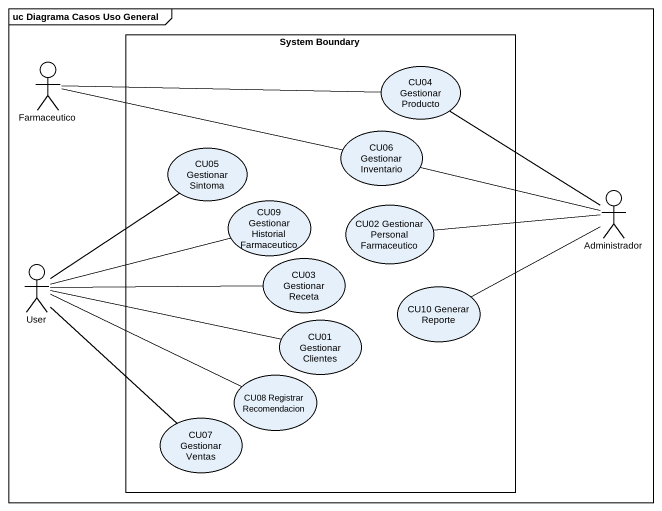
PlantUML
@startuml
mainframe uc Diagrama Casos Uso General
rectangle "System Boundary" as System_Boundary {
  usecase "CU04 Gestionar Producto" as CU04_Gestionar_Producto
  usecase "CU05 Gestionar Sintoma" as CU05_Gestionar_Sintoma
  usecase "CU06 Gestionar Inventario" as CU06_Gestionar_Inventario
  usecase "CU09 Gestionar Historial Farmaceutico" as CU09_Gestionar_Historial
  usecase "CU02 Gestionar Personal Farmaceutico" as CU02_Gestionar_Personal
  usecase "CU03 Gestionar Receta" as CU03_Gestionar_Receta
  usecase "CU10 Generar Reporte" as CU10_Generar_Reporte
  usecase "CU01 Gestionar Clientes" as CU01_Gestionar_Clientes
  usecase "CU08 Registrar Recomendacion" as CU08_Registrar_Recomendacion
  usecase "CU07 Gestionar Ventas" as CU07_Gestionar_Ventas
}
actor Farmaceutico
actor Administrador
actor User
Farmaceutico -right- CU04_Gestionar_Producto
Farmaceutico -right- CU06_Gestionar_Inventario
CU06_Gestionar_Inventario -right- Administrador
Administrador -up- CU04_Gestionar_Producto
Administrador -left- CU02_Gestionar_Personal
User -up- CU05_Gestionar_Sintoma
User -right- CU09_Gestionar_Historial
User -right- CU03_Gestionar_Receta
User -right- CU01_Gestionar_Clientes
User -right- CU08_Registrar_Recomendacion
User -- CU07_Gestionar_Ventas
CU10_Generar_Reporte -right- Administrador
@enduml
